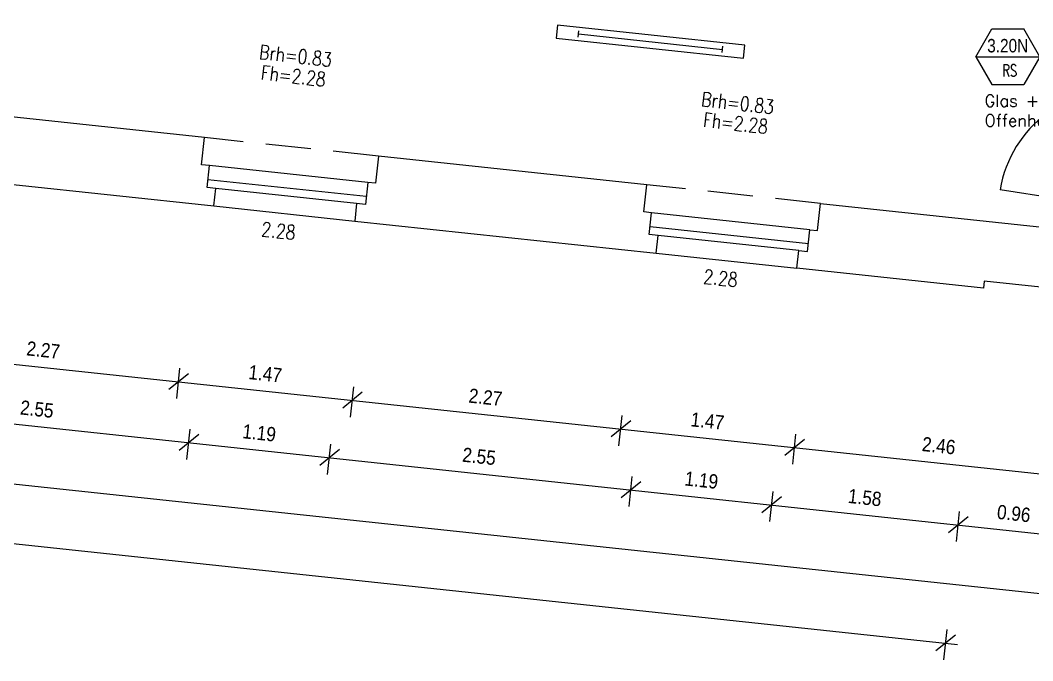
# Model space of a CAD drawing. Header units: metres. Extents: x -364 to -248, y 1030 to 1089.
# Drawn here: x -301.85 to -293.34, y 1056.43 to 1061.82 of the extents above; entities that cross this region are included whole.
import ezdxf
from ezdxf.enums import TextEntityAlignment as Align

# ---------------------------------------------------------------- set-up
doc = ezdxf.new("R2010")
doc.units = ezdxf.units.M
doc.header["$LTSCALE"] = 0.03
doc.linetypes.add('AUSGEZOGEN', pattern=[0])
doc.linetypes.add('STRICHLINIE', pattern=[19.05, 12.7, -6.35])
doc.layers.get('0').update_dxf_attribs({"linetype": 'CONTINUOUS'})
for name, color, linetype in [('A_abriss', 44, '_ABBRUCH'), ('A_ansicht', 9, 'CONTINUOUS'), ('A_Bemaßung', 2, 'CONTINUOUS'), ('A_BRANDSCHUTZ', 10, 'CONTINUOUS'), ('A_fenster', 7, 'CONTINUOUS'), ('A_höhen', 3, 'CONTINUOUS'), ('A_NR_TÜR', 1, 'CONTINUOUS'), ('A_Tuernummern', 1, 'CONTINUOUS'), ('A_TXT-TUER', 1, 'CONTINUOUS'), ('A_verdeckt', 8, 'STRICHLINIE'), ('A_wände', 6, 'CONTINUOUS'), ('E__LEUCHTEN', 6, 'AUSGEZOGEN')]:
    doc.layers.add(name, color=color, linetype=linetype)
doc.styles.add('arial-n', font='ARIALN.TTF')
doc.styles.add('BOLDSIMP_FNT', font='TXT', dxfattribs={"height": 1})
doc.styles.add('NORM', font='simplex.shx', dxfattribs={"width": 0.7, "bigfont": 'bigfont.shx'})
doc.styles.add('PITSIMP8', font='PITSIMP8.SHX')
doc.styles.add('SIMPLEX', font='simplex.shx', dxfattribs={"height": 0.1})
doc.linetypes.add('_ABBRUCH', pattern='A,25,[101,cadkon.shx,S=3.5,R=0,X=0,Y=0],25', length=50)

# ---------------------------------------------------------------- blocks, each defined once
blk = doc.blocks.new('SLASH1')
at = {"layer": 'A_Bemaßung', "color": 2, "linetype": 'Continuous'}
for p, q in [((0, -0.14068), (0, 0.11466)), ((0.07663, 0.07663), (-0.07319, -0.07319))]:
    blk.add_line(p, q, dxfattribs=at)
blk = doc.blocks.new('Tür-Nr')
at = {"layer": 'A_NR_TÜR'}
for p, q in [((-0.0573, -108.8652), (0.0772, -108.6321)), ((0.0772, -108.6321), (0.3468, -108.6321)), ((0.4812, -108.8652), (0.3468, -108.6321)), ((-0.0573, -108.8652), (0.4812, -108.8652)), ((-0.0573, -108.8652), (0.0772, -109.0983)), ((0.4812, -108.8652), (0.3468, -109.0983)), ((0.0772, -109.0983), (0.3468, -109.0983))]:
    blk.add_line(p, q, dxfattribs=at)
at = {"layer": 'A_TXT-TUER', "style": 'arial-n', "flags": 4}
blk.add_attdef('TÜR-NR.', text='', height=0.1129, dxfattribs=at).set_placement((0.2114, -108.7723), align=Align.MIDDLE_CENTER)
at = {"layer": 'A_TXT-TUER', "style": 'NORM', "width": 0.7}
for tag, flags, p in [('BRANDSCHUTZ', 4, (0.2287, -108.9809)), ('DIN', 5, (0.214, -109.1983)), ('ABMESSUNG', 5, (0.214, -109.3327)), ('MATERIAL', 5, (0.214, -109.4671)), ('WANDART', 5, (0.214, -109.6015)), ('ZARGE', 5, (0.214, -109.7359)), ('SCHLOSS', 5, (0.214, -109.8703)), ('BESCHLÄGE', 5, (0.214, -110.0047)), ('SONSTIGES', 5, (0.214, -110.1391))]:
    blk.add_attdef(tag, text='', height=0.0784, dxfattribs=dict(at, flags=flags)).set_placement(p, align=Align.MIDDLE_CENTER)
blk = doc.blocks.new('2DEL_458')
for p, q in [((-0.3844, -0.2363), (-0.3844, 0.2363)), ((0.3844, -0.2363), (0.3844, 0.2363)), ((-0.3844, 0), (0.3844, 0))]:
    blk.add_line(p, q)
blk.add_lwpolyline([(-0.5, -0.5), (0.5, -0.5), (0.5, 0.5), (-0.5, 0.5)], close=True)
at = {"style": 'PITSIMP8', "flags": 9}
for tag, p in [('RAUM/GRUPPE', (-0.0298, 0.1593)), ('BEZEICHNUNG', (-0.0298, 0.1793)), ('POS.NR.G-LV', (-0.0298, 0.1393)), ('FABRIKAT', (-0.0298, 0.1193)), ('KENNUNG', (-0.0298, 0.0793)), ('LEISTUNG', (-0.0298, 0.0593)), ('TYP', (-0.0298, 0.0993)), ('VOLUMENSTROM', (-0.0298, 0.0393)), ('DRUCK/-STUFE', (-0.0298, 0.0193)), ('ANSCHLUSS', (-0.0298, -0.0007)), ('GROESSE', (-0.0298, -0.0207)), ('DN', (-0.0298, -0.0407)), ('TEMPERATUR', (-0.0298, -0.0607)), ('SCHUTZART', (-0.0298, -0.1007)), ('DREHZAHL', (-0.0298, -0.0807)), ('SPANNUNG/FREQUENZ', (-0.0298, -0.1207)), ('GEWICHT', (-0.0298, -0.1407)), ('FREI', (-0.0298, -0.1607)), ('FREI', (-0.0298, -0.1807)), ('FREI', (-0.0298, -0.2007))]:
    blk.add_attdef(tag, text='', height=0.01, dxfattribs=at).set_placement(p, align=Align.MIDDLE)

msp = doc.modelspace()

# ---------------------------------------------------------------- linework, layer by layer
at = {"layer": 'A_abriss', "ltscale": 0.3}
msp.add_line((-292.64199, 1060.24271), (-293.61019, 1060.39455), dxfattribs=at)
msp.add_arc((-292.64199, 1060.24271), 0.98002, 81.092664, 171.087072, dxfattribs=at)
at = {"layer": 'A_ansicht', "color": 9, "linetype": 'Continuous'}
for p, q in [((-298.92861, 1060.45726), (-300.26095, 1060.59965)), ((-300.22186, 1060.25952), (-299.03868, 1060.13314)), ((-295.20991, 1060.05986), (-296.54227, 1060.20224)), ((-296.50314, 1059.86235), (-295.31995, 1059.73598))]:
    msp.add_line(p, q, dxfattribs=at)
at = {"layer": 'A_Bemaßung', "linetype": 'Continuous'}
for p, q in [((-340.75434, 1063.08008), (-292.79708, 1057.95494)), ((-341.39015, 1062.64518), (-292.91215, 1057.46438)), ((-341.97108, 1062.20442), (-292.90334, 1056.96059)), ((-340.54136, 1061.54879), (-293.97011, 1056.57174))]:
    msp.add_line(p, q, dxfattribs=at)
at = {"layer": 'A_fenster', "linetype": 'Continuous'}
for p, q in [((-298.94137, 1060.33795), (-300.27371, 1060.48035)), ((-299.02286, 1060.2813), (-300.20603, 1060.40773)), ((-295.22266, 1059.94055), (-296.55501, 1060.08291)), ((-295.30415, 1059.88387), (-296.48734, 1060.01032))]:
    msp.add_line(p, q, dxfattribs=at)
at = {"layer": 'A_verdeckt'}
for p, q in [((-298.83946, 1060.67902), (-300.30112, 1060.83523)), ((-295.12086, 1060.28163), (-296.58246, 1060.43783))]:
    msp.add_line(p, q, dxfattribs=at)
at = {"layer": 'A_wände', "linetype": 'Continuous'}
for points in [[(-300.20603, 1060.40774), (-300.28061, 1060.41571), (-300.26095, 1060.59966), (-300.32557, 1060.60656), (-300.30113, 1060.83524), (-302.55815, 1061.07645), (-302.58258, 1060.84777), (-302.64721, 1060.85467), (-302.66687, 1060.67073), (-302.74144, 1060.67869), (-302.7573, 1060.53031), (-300.22187, 1060.25952), (-300.20603, 1060.40774)], [(-296.50315, 1059.86235), (-296.48734, 1060.01033), (-296.56191, 1060.0183), (-296.54226, 1060.20224), (-296.60688, 1060.20915), (-296.58245, 1060.43783), (-298.83945, 1060.67903), (-298.8639, 1060.45035), (-298.92861, 1060.45727), (-298.94827, 1060.27333), (-299.02285, 1060.2813), (-299.03868, 1060.13315), (-296.50315, 1059.86235)], [(-291.91481, 1059.21615), (-291.934, 1059.11288), (-292.82828, 1059.27893), (-292.79247, 1059.52529), (-293.74419, 1059.62693), (-293.75043, 1059.56835), (-295.31996, 1059.73598), (-295.30415, 1059.88387), (-295.22958, 1059.87591), (-295.20992, 1060.05986), (-295.1453, 1060.05294), (-295.12086, 1060.28163), (-292.6769, 1060.02045), (-292.64199, 1060.24271), (-292.198, 1060.17307), (-292.26712, 1059.74011), (-291.91162, 1059.67294), (-291.94329, 1059.47559), (-291.98858, 1059.22972), (-291.91481, 1059.21615)]]:
    msp.add_lwpolyline(points, dxfattribs=at)

# ---------------------------------------------------------------- block references
at = {"layer": 'A_Bemaßung', "color": 7, "rotation": 353.8999999999999}
for p in [(-300.52073, 1058.78036), (-299.05905, 1058.62413), (-296.80205, 1058.38294), (-300.43466, 1058.26831), (-295.34046, 1058.22675), (-299.25148, 1058.14186), (-296.71597, 1057.87089), (-295.53279, 1057.74445), (-293.96328, 1057.57671), (-294.06954, 1056.58238)]:
    msp.add_blockref('SLASH1', p, dxfattribs=at)
at = {"layer": 'A_Tuernummern'}
ref = msp.add_blockref('Tür-Nr', (-293.7584, 1170.3803), dxfattribs=at)
ref.add_attrib('TÜR-NR.', '3.20N', dxfattribs={"layer": 'A_TXT-TUER', "height": 0.112896, "style": 'arial-n'}).set_placement((-293.54705, 1061.60795), align=Align.MIDDLE_CENTER)
ref.add_attrib('BRANDSCHUTZ', 'RS', dxfattribs={"layer": 'A_TXT-TUER', "height": 0.1, "style": 'NORM', "width": 0.7}).set_placement((-293.52974, 1061.39937), align=Align.MIDDLE_CENTER)
at = {"layer": 'E__LEUCHTEN', "color": 7, "linetype": 'Continuous', "ltscale": 5, "xscale": 1.584999999999992, "yscale": 0.11200000000008, "zscale": 1.585, "rotation": 353.8999905678065}
msp.add_blockref('2DEL_458', (-296.55116, 1061.64183), dxfattribs=at)

# ---------------------------------------------------------------- texts
at = {"layer": 'A_Bemaßung', "color": 7, "linetype": 'Continuous', "style": 'BOLDSIMP_FNT', "width": 0.9}
for s, p in [('2.27', (-301.80756, 1058.96816)), ('1.47', (-299.94054, 1058.76863)), ('2.27', (-298.08888, 1058.57075)), ('2.55', (-301.86069, 1058.47099)), ('1.47', (-296.2219, 1058.37123)), ('1.19', (-299.99117, 1058.2712)), ('2.46', (-294.2768, 1058.16336)), ('2.55', (-298.14205, 1058.07358)), ('1.19', (-296.27247, 1057.87378)), ('1.58', (-294.89868, 1057.72696)), ('0.96', (-293.64576, 1057.59307))]:
    msp.add_text(s, height=0.12, rotation=353.8, dxfattribs=at).set_placement(p, align=Align.BOTTOM_LEFT)
at = {"layer": 'A_BRANDSCHUTZ', "linetype": 'Continuous', "insert": (-293.74144, 1061.19487), "char_height": 0.1, "width": 1, "attachment_point": 1, "style": 'SIMPLEX'}
msp.add_mtext('Glas +\\POffenhaltung', dxfattribs=at)
at = {"layer": 'A_höhen', "linetype": 'Continuous', "style": 'SIMPLEX', "width": 0.8}
for s, p in [('Brh=0.83', (-299.53605, 1061.52253)), ('Fh=2.28', (-299.55412, 1061.3535)), ('Brh=0.83', (-295.81741, 1061.12512)), ('Fh=2.28', (-295.83547, 1060.95611)), ('2.28', (-299.67949, 1060.05015)), ('2.28', (-295.9608, 1059.65272))]:
    msp.add_text(s, height=0.12, rotation=353.5, dxfattribs=at).set_placement(p, align=Align.MIDDLE_CENTER)

doc.saveas('drawing.dxf')
